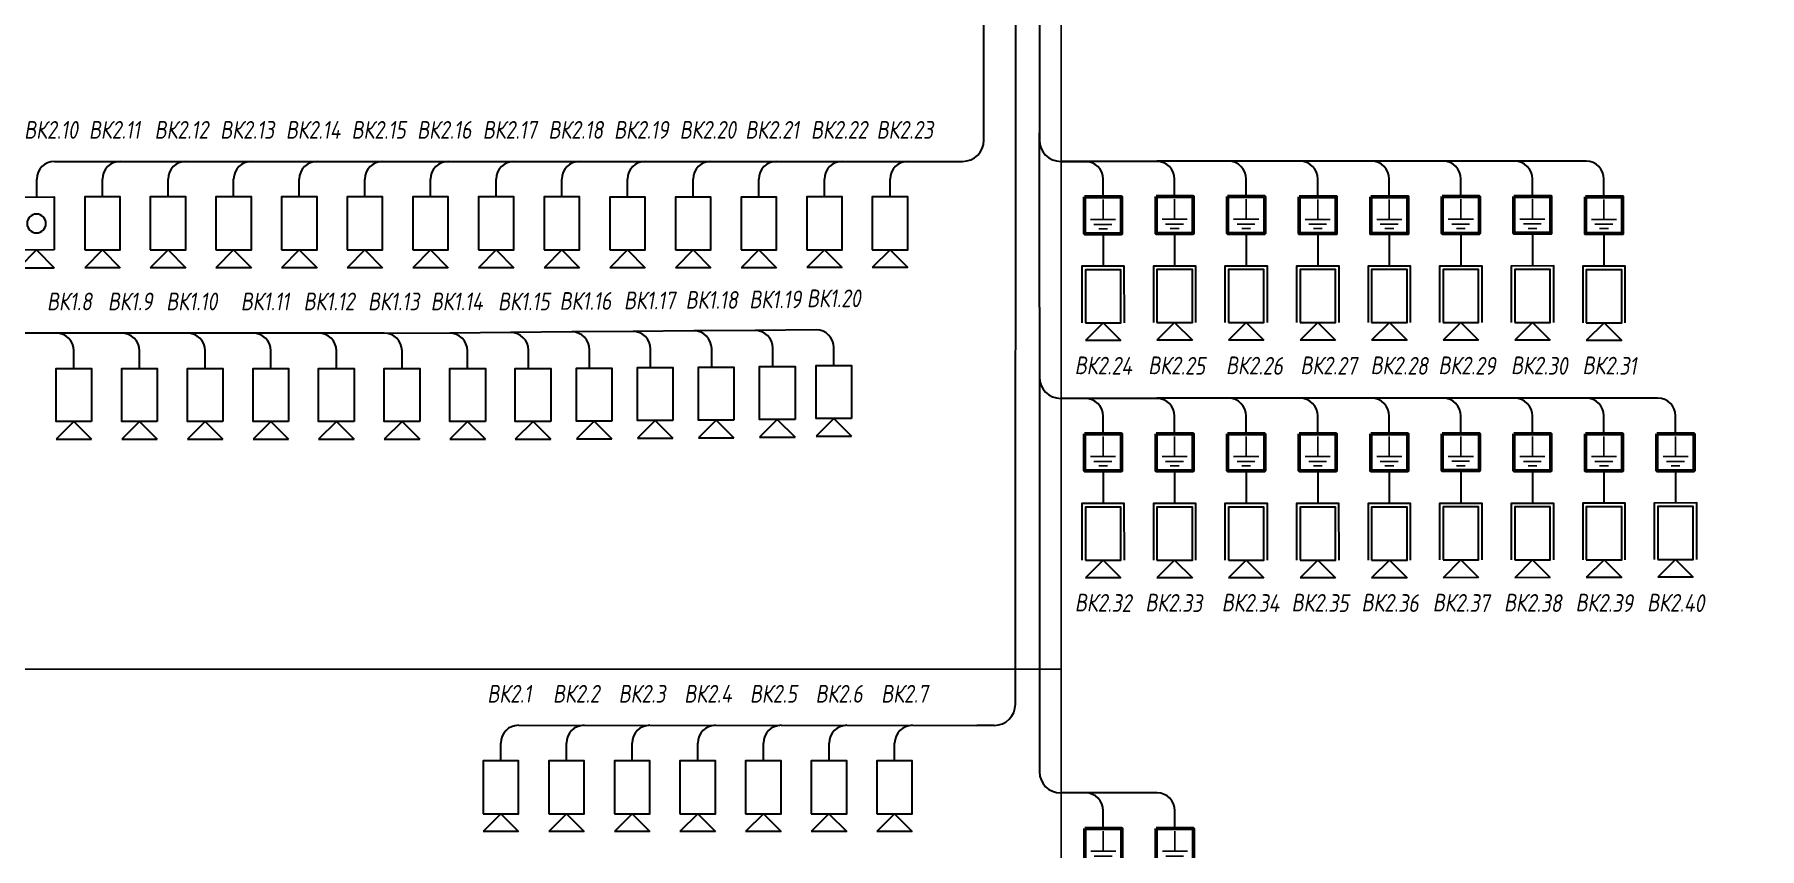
# Model space of a CAD drawing. Header units: millimetres. Extents: x -495897 to 1376592, y -28539 to 470976.
# Drawn here: x 412266 to 436617, y 360347 to 371837 of the extents above; entities that cross this region are included whole.
import ezdxf
from ezdxf import colors
from ezdxf.entities.mleader import LeaderData, LeaderLine
from ezdxf.enums import TextEntityAlignment as Align
from ezdxf.math import Vec2, Vec3

# ---------------------------------------------------------------- set-up
doc = ezdxf.new("R2010")
doc.units = ezdxf.units.MM
doc.set_wipeout_variables(frame=1)
for name, color, linetype, lineweight in [('RC-Видеонаблюдение', 5, 'Continuous', 30), ('RC-Выноски', 7, 'Continuous', 0), ('RC-Линии_связи-Адресные', 5, 'Continuous', 30), ('НО ВН - ВК', 164, 'Continuous', 50)]:
    doc.layers.add(name, color=color, linetype=linetype, lineweight=lineweight)
doc.layers.add('RC-Позиционные_обозначения', color=7, linetype='Continuous')
doc.layers.add('RC-Таблицы', color=7, linetype='Continuous')
doc.styles.add('ICOCPEUR', font='isocpeur.ttf', dxfattribs={"height": 250})
doc.styles.add('RubezhCAD', font='', dxfattribs={"oblique": 10})
doc.styles.get("Standard").update_dxf_attribs({"font": ''})
doc.styles.get('RubezhCAD').set_extended_font_data('GOST type A')
doc.styles.get('Standard').set_extended_font_data('GOST type B')

# ---------------------------------------------------------------- blocks, each defined once
blk = doc.blocks.new('RC-UGO-CAM-03')
blk.add_attdef('PSTN', text='', height=2.5).set_placement((4.63, 3.28), align=Align.BOTTOM_LEFT)
blk.add_wipeout([(3.74, 0), (6.24, 2.5), (6.24, -2.5)])
blk.add_line((6.24, 2.5), (6.24, -2.5))
blk.add_wipeout([(-3.74, -2.5), (-3.74, 2.5), (3.74, 2.5), (3.74, -2.5)])
for q in [(6.24, 2.5), (6.24, -2.5)]:
    blk.add_line((3.74, 0), q)
blk.add_lwpolyline([(3.74, 3), (-4.24, 3), (-4.24, -3), (3.74, -3)])
blk.add_lwpolyline([(3.74, -2.5), (3.74, 2.5), (-3.74, 2.5), (-3.74, -2.5), (3.74, -2.5)], close=True)
blk = doc.blocks.new('RC-UGO-CAM-01')
blk.add_attdef('PSTN', text='', height=2.5).set_placement((4.63, 3.28), align=Align.BOTTOM_LEFT)
at = {"color": 1}
blk.add_wipeout([(3.74, 0), (6.24, 2.5), (6.24, -2.5)], dxfattribs=at)
blk.add_line((6.24, 2.5), (6.24, -2.5), dxfattribs=at)
blk.add_wipeout([(-3.74, -2.5), (-3.74, 2.5), (3.74, 2.5), (3.74, -2.5)], dxfattribs=at)
for q in [(6.24, 2.5), (6.24, -2.5)]:
    blk.add_line((3.74, 0), q, dxfattribs=at)
blk.add_lwpolyline([(3.74, -2.5), (3.74, 2.5), (-3.74, 2.5), (-3.74, -2.5), (3.74, -2.5)], close=True, dxfattribs=at)
blk = doc.blocks.new('RC-UGO-CAM-02')
at = {"color": 1}
blk.add_line((6.24, 2.5), (6.24, -2.5), dxfattribs=at)
blk.add_attdef('PSTN', text='', height=2.5).set_placement((4.63, 3.28), align=Align.BOTTOM_LEFT)
blk.add_wipeout([(-3.74, -2.5), (-3.74, 2.5), (3.74, 2.5), (3.74, -2.5)], dxfattribs=at)
for q in [(6.24, 2.5), (6.24, -2.5)]:
    blk.add_line((3.74, 0), q, dxfattribs=at)
blk.add_lwpolyline([(3.74, -2.5), (3.74, 2.5), (-3.74, 2.5), (-3.74, -2.5), (3.74, -2.5)], close=True, dxfattribs=at)
blk.add_circle((0, 0), 1.33, dxfattribs=at)
blk = doc.blocks.new('грозозащита')
blk.add_wipeout([(-262, 0), (-262, 520), (262, 520), (262, 0)])
at = {"color": 7}
for p, q in [((0, 482), (0, 201)), ((0, 201), (-177, 201)), ((0, 132), (-128, 132)), ((62, 70), (-62, 70)), ((177, 201), (0, 201)), ((124, 132), (0, 132))]:
    blk.add_line(p, q, dxfattribs=at)
at = {"layer": 'НО ВН - ВК'}
blk.add_line((-262, 0), (-262, 520), dxfattribs=at)
at = {"layer": 'НО ВН - ВК', "color": 6}
blk.add_lwpolyline([(-262, 520), (262, 520), (262, 0), (-262, 0)], close=True, dxfattribs=at)

msp = doc.modelspace()

# ---------------------------------------------------------------- linework, layer by layer
at = {"layer": 'RC-Линии_связи-Адресные'}
for p, q in [((426459.629, 379912.769), (426452.063, 370346.2)), ((426113.046, 362385.22), (426118.871, 377708.746)), ((425668.271, 370346.2), (425668.271, 374742.898)), ((426452.063, 367988.015), (426452.063, 370449.274)), ((424657.784, 370046.2), (425368.271, 370046.2)), ((426752.063, 370046.2), (427173.216, 370046.2)), ((426452.063, 367988.015), (426452.063, 361431.231)), ((427173.216, 366701.081), (426752.063, 366701.081)), ((425813.046, 362085.448), (425568.491, 362085.448)), ((427176.753, 361131.231), (426950.862, 361131.231))]:
    msp.add_line(p, q, dxfattribs=at)
at = {"layer": 'RC-Линии_связи-Адресные', "color": 5}
for p, q in [((412548.263, 370045.847), (413558.429, 370045.847)), ((413474.73, 370045.819), (414484.896, 370045.819)), ((414401.393, 370045.91), (415411.559, 370045.91)), ((415327.832, 370045.79), (416337.998, 370045.79)), ((416254.467, 370045.889), (417264.633, 370045.889)), ((417180.907, 370045.748), (418191.072, 370045.748)), ((418107.472, 370045.719), (419117.637, 370045.719)), ((419034.036, 370045.69), (420044.202, 370045.69)), ((419960.574, 370045.69), (420970.74, 370045.69)), ((420887.111, 370045.669), (421897.277, 370045.669)), ((421813.648, 370045.648), (422823.814, 370045.648)), ((422740.158, 370045.648), (423750.323, 370045.648)), ((423666.471, 370046.2), (424592.981, 370046.2)), ((424592.981, 370046.2), (425368.271, 370046.2)), ((427100.377, 370046.2), (426760.084, 370046.2)), ((428110.543, 370046.2), (427100.377, 370046.2)), ((429120.708, 370048.427), (428110.542, 370048.427)), ((430130.873, 370048.427), (429120.708, 370048.427)), ((431141.039, 370048.427), (430130.873, 370048.427)), ((432151.205, 370047.982), (431141.039, 370047.982)), ((433161.371, 370048.427), (432151.205, 370048.427)), ((434171.537, 370048.873), (433161.371, 370048.873)), ((412298.263, 369544.001), (412298.263, 369795.847)), ((413224.73, 369543.972), (413224.73, 369795.819)), ((414151.393, 369544.064), (414151.393, 369795.91)), ((415077.832, 369543.943), (415077.832, 369795.79)), ((416004.467, 369544.043), (416004.467, 369795.889)), ((416930.907, 369543.901), (416930.907, 369795.748)), ((417857.472, 369543.872), (417857.472, 369795.719)), ((418784.036, 369543.843), (418784.036, 369795.69)), ((419710.574, 369543.843), (419710.574, 369795.69)), ((420637.111, 369543.822), (420637.111, 369795.669)), ((421563.648, 369543.801), (421563.648, 369795.648)), ((422490.158, 369543.801), (422490.158, 369795.648)), ((423416.471, 369544.353), (423416.471, 369796.2)), ((424342.981, 369544.353), (424342.981, 369796.2)), ((427350.377, 369544.353), (427350.377, 369796.2)), ((428360.543, 369544.353), (428360.543, 369796.2)), ((429370.708, 369546.581), (429370.708, 369798.427)), ((430380.873, 369546.581), (430380.873, 369798.427)), ((431391.039, 369546.581), (431391.039, 369798.427)), ((432401.205, 369546.135), (432401.205, 369797.982)), ((433411.371, 369546.581), (433411.371, 369798.427)), ((434421.537, 369547.026), (434421.537, 369798.873)), ((412571.649, 367623.661), (411561.483, 367623.661)), ((413498.214, 367623.69), (412488.048, 367623.69)), ((414424.653, 367623.832), (413414.487, 367623.832)), ((415351.288, 367623.732), (414341.122, 367623.732)), ((416277.727, 367623.853), (415267.562, 367623.853)), ((417204.39, 367623.761), (416194.224, 367623.761)), ((418127.162, 367623.645), (417265.063, 367616.286)), ((418989.261, 367631.005), (418127.162, 367623.645)), ((419851.36, 367638.364), (418989.261, 367631.005)), ((420713.459, 367645.723), (419851.36, 367638.364)), ((421575.558, 367653.082), (420713.459, 367645.723)), ((422437.657, 367660.441), (421575.558, 367653.082)), ((423299.756, 367667.8), (422437.657, 367660.441)), ((412821.649, 367121.814), (412821.649, 367373.661)), ((413748.214, 367121.843), (413748.214, 367373.69)), ((414674.653, 367121.985), (414674.653, 367373.832)), ((415601.288, 367121.885), (415601.288, 367373.732)), ((416527.727, 367122.006), (416527.727, 367373.853)), ((417454.39, 367121.914), (417454.39, 367373.761)), ((418377.162, 367121.799), (418377.162, 367373.645)), ((419239.261, 367129.158), (419239.261, 367381.005)), ((420101.36, 367136.517), (420101.36, 367388.364)), ((420963.459, 367143.876), (420963.459, 367395.723)), ((421825.558, 367151.235), (421825.558, 367403.082)), ((422687.657, 367158.594), (422687.657, 367410.441)), ((423549.756, 367165.953), (423549.756, 367417.8)), ((427100.377, 366701.081), (426836.211, 366701.081)), ((428110.543, 366701.081), (427100.377, 366701.081)), ((429120.708, 366703.308), (428110.542, 366703.308)), ((430130.873, 366703.308), (429120.708, 366703.308)), ((431141.039, 366703.308), (430130.873, 366703.308)), ((432151.205, 366702.863), (431141.039, 366702.863)), ((433161.371, 366703.308), (432151.205, 366703.308)), ((434171.537, 366703.754), (433161.371, 366703.754)), ((435181.703, 366703.754), (434171.537, 366703.754)), ((427350.377, 366199.234), (427350.377, 366451.081)), ((428360.543, 366199.234), (428360.543, 366451.081)), ((429370.708, 366201.462), (429370.708, 366453.308)), ((430380.873, 366201.462), (430380.873, 366453.308)), ((431391.039, 366201.462), (431391.039, 366453.308)), ((432401.205, 366201.016), (432401.205, 366452.863)), ((433411.371, 366201.462), (433411.371, 366453.308)), ((434421.537, 366201.907), (434421.537, 366453.754)), ((435431.703, 366201.907), (435431.703, 366453.754)), ((419099.149, 362086.304), (420009.185, 362085.561)), ((420025.686, 362086.304), (420935.722, 362085.561)), ((420952.223, 362086.304), (421862.259, 362085.561)), ((421878.788, 362086.275), (422788.824, 362085.532)), ((422805.325, 362086.304), (423715.362, 362085.561)), ((423731.89, 362086.22), (424641.927, 362085.477)), ((424658.455, 362086.191), (425568.491, 362085.448)), ((418849.149, 361584.457), (418849.149, 361836.304)), ((419775.686, 361584.457), (419775.686, 361836.304)), ((420702.223, 361584.457), (420702.223, 361836.304)), ((421628.788, 361584.429), (421628.788, 361836.275)), ((422555.325, 361584.457), (422555.325, 361836.304)), ((423481.89, 361584.373), (423481.89, 361836.22)), ((424408.455, 361584.344), (424408.455, 361836.191)), ((427103.913, 361131.231), (426752.063, 361131.231)), ((428114.079, 361131.231), (427103.913, 361131.231)), ((427353.913, 360629.385), (427353.913, 360881.231)), ((428364.079, 360629.385), (428364.079, 360881.231))]:
    msp.add_line(p, q, dxfattribs=at)
at = {"layer": 'RC-Линии_связи-Адресные'}
for centre, start, end in [((425368.271, 370346.2), 270, 0), ((426752.063, 370346.2), 180, 270), ((426752.063, 367001.081), 180, 270), ((425813.046, 362385.448), 270, 0), ((426752.063, 361431.231), 180, 270)]:
    msp.add_arc(centre, 300, start, end, dxfattribs=at)
at = {"layer": 'RC-Линии_связи-Адресные', "color": 5}
for centre, start, end in [((412548.263, 369795.847), 90, 180), ((413474.73, 369795.819), 90, 180), ((414401.393, 369795.91), 90, 180), ((415327.832, 369795.79), 90, 180), ((416254.467, 369795.889), 90, 180), ((417180.907, 369795.748), 90, 180), ((418107.472, 369795.719), 90, 180), ((419034.036, 369795.69), 90, 180), ((419960.574, 369795.69), 90, 180), ((420887.111, 369795.669), 90, 180), ((421813.648, 369795.648), 90, 180), ((422740.158, 369795.648), 90, 180), ((423666.471, 369796.2), 90, 180), ((424592.981, 369796.2), 90, 180), ((427100.377, 369796.2), 0, 90), ((428110.543, 369796.2), 0, 90), ((429120.708, 369798.427), 0, 90), ((430130.873, 369798.427), 0, 90), ((431141.039, 369798.427), 0, 90), ((432151.205, 369797.982), 0, 90), ((433161.371, 369798.427), 0, 90), ((434171.537, 369798.873), 0, 90), ((412571.649, 367373.661), 0, 90), ((413498.214, 367373.69), 0, 90), ((414424.653, 367373.832), 0, 90), ((415351.288, 367373.732), 0, 90), ((416277.727, 367373.853), 0, 90), ((417204.39, 367373.761), 0, 90), ((418127.162, 367373.645), 0, 90), ((418989.261, 367381.005), 0, 90), ((419851.36, 367388.364), 0, 90), ((420713.459, 367395.723), 0, 90), ((421575.558, 367403.082), 0, 90), ((422437.657, 367410.441), 0, 90), ((423299.756, 367417.8), 0, 90), ((427100.377, 366451.081), 0, 90), ((428110.543, 366451.081), 0, 90), ((429120.708, 366453.308), 0, 90), ((430130.873, 366453.308), 0, 90), ((431141.039, 366453.308), 0, 90), ((432151.205, 366452.863), 0, 90), ((433161.371, 366453.308), 0, 90), ((434171.537, 366453.754), 0, 90), ((435181.703, 366453.754), 0, 90), ((419099.149, 361836.304), 90, 180), ((420025.686, 361836.304), 90, 180), ((420952.223, 361836.304), 90, 180), ((421878.788, 361836.275), 90, 180), ((422805.325, 361836.304), 90, 180), ((423731.89, 361836.22), 90, 180), ((424658.455, 361836.191), 90, 180), ((427103.913, 360881.231), 0, 90), ((428114.079, 360881.231), 0, 90)]:
    msp.add_arc(centre, 250, start, end, dxfattribs=at)
at = {"layer": 'RC-Таблицы', "ltscale": 0.01}
for p, q in [((426760.084, 384740.031), (426760.084, 359048.949)), ((387734.474, 362880.152), (426760.084, 362880.152))]:
    msp.add_line(p, q, dxfattribs=at)

# ---------------------------------------------------------------- block references
at = {"layer": 'RC-Видеонаблюдение'}
ref = msp.add_blockref('RC-UGO-CAM-03', (427350.563, 368142.373), dxfattribs=dict(at, xscale=99.99999999999997, yscale=99.99999999999997, zscale=99.99999999999997, rotation=270.0252702585374))
ref.add_attrib('PSTN', 'ВК2.24', (426948.952, 367043.737), dxfattribs={"layer": 'RC-Позиционные_обозначения', "height": 250, "rotation": 359.2822491, "style": 'RubezhCAD', "oblique": 10})
ref = msp.add_blockref('RC-UGO-CAM-03', (428360.729, 368144.601), dxfattribs=dict(at, xscale=99.99999999999997, yscale=99.99999999999997, zscale=99.99999999999997, rotation=270.0252702585374))
ref.add_attrib('PSTN', 'ВК2.25', (427986.484, 367043.737), dxfattribs={"layer": 'RC-Позиционные_обозначения', "height": 250, "rotation": 359.2822491, "style": 'RubezhCAD', "oblique": 10})
ref = msp.add_blockref('RC-UGO-CAM-03', (429370.895, 368144.601), dxfattribs=dict(at, xscale=99.99999999999997, yscale=99.99999999999997, zscale=99.99999999999997, rotation=270.0252702585374))
ref.add_attrib('PSTN', 'ВК2.26', (429083.773, 367043.737), dxfattribs={"layer": 'RC-Позиционные_обозначения', "height": 250, "rotation": 359.2822491, "style": 'RubezhCAD', "oblique": 10})
ref = msp.add_blockref('RC-UGO-CAM-03', (430381.061, 368144.601), dxfattribs=dict(at, xscale=99.99999999999997, yscale=99.99999999999997, zscale=99.99999999999997, rotation=270.0252702585374))
ref.add_attrib('PSTN', 'ВК2.27', (430134.658, 367043.737), dxfattribs={"layer": 'RC-Позиционные_обозначения', "height": 250, "rotation": 359.2822491, "style": 'RubezhCAD', "oblique": 10})
ref = msp.add_blockref('RC-UGO-CAM-03', (431391.226, 368144.601), dxfattribs=dict(at, xscale=99.99999999999997, yscale=99.99999999999997, zscale=99.99999999999997, rotation=270.0252702585374))
ref.add_attrib('PSTN', 'ВК2.28', (431124.409, 367043.737), dxfattribs={"layer": 'RC-Позиционные_обозначения', "height": 250, "rotation": 359.2822491, "style": 'RubezhCAD', "oblique": 10})
ref = msp.add_blockref('RC-UGO-CAM-03', (432401.392, 368144.601), dxfattribs=dict(at, xscale=99.99999999999997, yscale=99.99999999999997, zscale=99.99999999999997, rotation=270.0252702585374))
ref.add_attrib('PSTN', 'ВК2.29', (432082.814, 367043.737), dxfattribs={"layer": 'RC-Позиционные_обозначения', "height": 250, "rotation": 359.2822491, "style": 'RubezhCAD', "oblique": 10})
ref = msp.add_blockref('RC-UGO-CAM-03', (433411.558, 368145.492), dxfattribs=dict(at, xscale=99.99999999999997, yscale=99.99999999999997, zscale=99.99999999999997, rotation=270.0252702585374))
ref.add_attrib('PSTN', 'ВК2.30', (433106.51, 367043.737), dxfattribs={"layer": 'RC-Позиционные_обозначения', "height": 250, "rotation": 359.2822491, "style": 'RubezhCAD', "oblique": 10})
ref = msp.add_blockref('RC-UGO-CAM-03', (434421.723, 368141.289), dxfattribs=dict(at, xscale=99.99999999999997, yscale=99.99999999999997, zscale=99.99999999999997, rotation=270.0252702585374))
ref.add_attrib('PSTN', 'ВК2.31', (434116.675, 367043.737), dxfattribs={"layer": 'RC-Позиционные_обозначения', "height": 250, "rotation": 359.2822491, "style": 'RubezhCAD', "oblique": 10})
ref = msp.add_blockref('RC-UGO-CAM-03', (427350.562, 364793.497), dxfattribs=dict(at, xscale=99.99999999999997, yscale=99.99999999999997, zscale=99.99999999999997, rotation=270.0252702585374))
ref.add_attrib('PSTN', 'ВК2.32', (426950.429, 363694.861), dxfattribs={"layer": 'RC-Позиционные_обозначения', "height": 250, "rotation": 359.2822491, "style": 'RubezhCAD', "oblique": 10})
ref = msp.add_blockref('RC-UGO-CAM-03', (428360.728, 364793.497), dxfattribs=dict(at, xscale=99.99999999999997, yscale=99.99999999999997, zscale=99.99999999999997, rotation=270.0252702585374))
ref.add_attrib('PSTN', 'ВК2.33', (427945.898, 363694.861), dxfattribs={"layer": 'RC-Позиционные_обозначения', "height": 250, "rotation": 359.2822491, "style": 'RubezhCAD', "oblique": 10})
ref = msp.add_blockref('RC-UGO-CAM-03', (429370.894, 364793.497), dxfattribs=dict(at, xscale=99.99999999999997, yscale=99.99999999999997, zscale=99.99999999999997, rotation=270.0252702585374))
ref.add_attrib('PSTN', 'ВК2.34', (429024.293, 363694.861), dxfattribs={"layer": 'RC-Позиционные_обозначения', "height": 250, "rotation": 359.2822491, "style": 'RubezhCAD', "oblique": 10})
ref = msp.add_blockref('RC-UGO-CAM-03', (430381.06, 364793.497), dxfattribs=dict(at, xscale=99.99999999999997, yscale=99.99999999999997, zscale=99.99999999999997, rotation=270.0252702585374))
ref.add_attrib('PSTN', 'ВК2.35', (430009.015, 363694.861), dxfattribs={"layer": 'RC-Позиционные_обозначения', "height": 250, "rotation": 359.2822491, "style": 'RubezhCAD', "oblique": 10})
ref = msp.add_blockref('RC-UGO-CAM-03', (431391.225, 364793.497), dxfattribs=dict(at, xscale=99.99999999999997, yscale=99.99999999999997, zscale=99.99999999999997, rotation=270.0252702585374))
ref.add_attrib('PSTN', 'ВК2.36', (430996.658, 363694.861), dxfattribs={"layer": 'RC-Позиционные_обозначения', "height": 250, "rotation": 359.2822491, "style": 'RubezhCAD', "oblique": 10})
ref = msp.add_blockref('RC-UGO-CAM-03', (432401.391, 364794.388), dxfattribs=dict(at, xscale=99.99999999999997, yscale=99.99999999999997, zscale=99.99999999999997, rotation=270.0252702585374))
ref.add_attrib('PSTN', 'ВК2.37', (432002.481, 363694.861), dxfattribs={"layer": 'RC-Позиционные_обозначения', "height": 250, "rotation": 359.2822491, "style": 'RubezhCAD', "oblique": 10})
ref = msp.add_blockref('RC-UGO-CAM-03', (433411.557, 364794.388), dxfattribs=dict(at, xscale=99.99999999999997, yscale=99.99999999999997, zscale=99.99999999999997, rotation=270.0252702585374))
ref.add_attrib('PSTN', 'ВК2.38', (433008.308, 363694.861), dxfattribs={"layer": 'RC-Позиционные_обозначения', "height": 250, "rotation": 359.2822491, "style": 'RubezhCAD', "oblique": 10})
ref = msp.add_blockref('RC-UGO-CAM-03', (434421.723, 364796.17), dxfattribs=dict(at, xscale=99.99999999999997, yscale=99.99999999999997, zscale=99.99999999999997, rotation=270.0252702585374))
ref.add_attrib('PSTN', 'ВК2.39', (434018.474, 363694.861), dxfattribs={"layer": 'RC-Позиционные_обозначения', "height": 250, "rotation": 359.2822491, "style": 'RubezhCAD', "oblique": 10})
ref = msp.add_blockref('RC-UGO-CAM-03', (435431.889, 364800.373), dxfattribs=dict(at, xscale=99.99999999999997, yscale=99.99999999999997, zscale=99.99999999999997, rotation=270.0252702585374))
ref.add_attrib('PSTN', 'ВК2.40', (435028.64, 363694.861), dxfattribs={"layer": 'RC-Позиционные_обозначения', "height": 250, "rotation": 359.2822491, "style": 'RubezhCAD', "oblique": 10})

# ---------------------------------------------------------------- leaders
at = {"layer": 'RC-Выноски', "linetype": 'Continuous', "ltscale": 15}
ml = msp.add_multileader_mtext('Standard', dxfattribs=at)
ml.set_content('Передача данных в ЕЦХД', color=256, style='ICOCPEUR')
ml.set_leader_properties()
ml.build(insert=Vec2(0, 0))
ml.multileader.update_dxf_attribs({"has_text_frame": 1, "text_left_attachment_type": 6, "text_right_attachment_type": 6, "dogleg_length": 2, "arrow_head_size": 400, "scale": 100})
ctx = ml.context
ctx.base_point, ctx.scale, ctx.char_height, ctx.arrow_head_size, ctx.landing_gap_size, ctx.plane_origin = Vec3(374170.835, 369319.873), 100, 250, 400, 100, Vec3(-154723.748, 334373.641)
ctx.left_attachment, ctx.right_attachment = 6, 6
notes = []
notes.append((ctx, [(0, (1, 1, 0), (373970.835, 369319.873), (1, 0), 200, [(0, [(372863.792, 371621.683)], 0, [])])]))
ctx.mtext.insert, ctx.mtext.width, ctx.mtext.flow_direction = Vec3(374270.835, 369644.873), 4609.04485, 5
for ctx, leaders in notes:
    for number, flags, end, landing, length, lines in leaders:
        leader = LeaderData()
        leader.index, (leader.has_last_leader_line, leader.has_dogleg_vector, leader.attachment_direction) = number, flags
        leader.last_leader_point, leader.dogleg_vector, leader.dogleg_length = Vec3(end), Vec3(landing), length
        for number, points, colour, breaks in lines:
            line = LeaderLine()
            line.index, line.vertices, line.color, line.breaks = number, Vec3.list(points), colors.encode_raw_color(colour), breaks
            leader.lines.append(line)
        ctx.leaders.append(leader)

# ---------------------------------------------------------------- next in the draw order: linework, layer by layer
at = {"layer": 'RC-Линии_связи-Адресные'}
for p, q in [((427350.376, 369024.353), (427350.376, 368562.901)), ((428360.542, 369030.338), (428360.542, 368568.886)), ((429370.707, 369030.338), (429370.707, 368568.886)), ((430380.872, 369026.581), (430380.872, 368565.129)), ((431391.038, 369026.581), (431391.038, 368565.129)), ((432401.205, 369030.338), (432401.205, 368568.886)), ((433411.371, 369031.229), (433411.371, 368569.777)), ((434421.536, 369027.026), (434421.536, 368565.574)), ((427350.376, 365679.234), (427350.376, 365217.782)), ((428360.542, 365679.234), (428360.542, 365217.782)), ((429370.707, 365679.234), (429370.707, 365217.782)), ((430380.872, 365679.234), (430380.872, 365217.782)), ((431391.038, 365679.234), (431391.038, 365217.782)), ((432401.204, 365681.016), (432401.204, 365219.564)), ((433411.37, 365679.234), (433411.37, 365217.782)), ((434421.536, 365679.234), (434421.536, 365217.782)), ((435431.702, 365679.234), (435431.702, 365217.782))]:
    msp.add_line(p, q, dxfattribs=at)

# ---------------------------------------------------------------- next in the draw order: block references
for p in [(427353.912, 360109.385), (428364.078, 360109.385)]:
    msp.add_blockref('грозозащита', p)
at = {"layer": 'RC-Видеонаблюдение'}
ref = msp.add_blockref('RC-UGO-CAM-01', (413224.828, 369169.687), dxfattribs=dict(at, xscale=100, yscale=100, zscale=100, rotation=270))
ref.add_attrib('PSTN', 'ВК2.11', (413034.109, 370366.053), dxfattribs={"layer": 'RC-Позиционные_обозначения', "height": 250, "style": 'RubezhCAD', "oblique": 10})
ref = msp.add_blockref('RC-UGO-CAM-01', (422490.255, 369169.463), dxfattribs=dict(at, xscale=100, yscale=100, zscale=100, rotation=270))
ref.add_attrib('PSTN', 'ВК2.21', (422299.537, 370365.8), dxfattribs={"layer": 'RC-Позиционные_обозначения', "height": 250, "style": 'RubezhCAD', "oblique": 10})
ref = msp.add_blockref('RC-UGO-CAM-01', (412821.523, 366747.409), dxfattribs=dict(at, xscale=-100, yscale=100, zscale=100, rotation=90))
ref.add_attrib('PSTN', 'ВК1.8', (412441.469, 367943.803), dxfattribs={"layer": 'RC-Позиционные_обозначения', "height": 250, "style": 'RubezhCAD', "oblique": 10})
ref = msp.add_blockref('RC-UGO-CAM-01', (413748.088, 366747.437), dxfattribs=dict(at, xscale=-100, yscale=100, zscale=100, rotation=90))
ref.add_attrib('PSTN', 'ВК1.9', (413301.062, 367943.803), dxfattribs={"layer": 'RC-Позиционные_обозначения', "height": 250, "style": 'RubezhCAD', "oblique": 10})
ref = msp.add_blockref('RC-UGO-CAM-01', (414674.653, 366747.466), dxfattribs=dict(at, xscale=-100, yscale=100, zscale=100, rotation=90))
ref.add_attrib('PSTN', 'ВК1.10', (414124.861, 367943.803), dxfattribs={"layer": 'RC-Позиционные_обозначения', "height": 250, "style": 'RubezhCAD', "oblique": 10})
ref = msp.add_blockref('RC-UGO-CAM-01', (415601.19, 366747.466), dxfattribs=dict(at, xscale=-100, yscale=100, zscale=100, rotation=90))
ref.add_attrib('PSTN', 'ВК1.11', (415177.284, 367943.903), dxfattribs={"layer": 'RC-Позиционные_обозначения', "height": 250, "style": 'RubezhCAD', "oblique": 10})
ref = msp.add_blockref('RC-UGO-CAM-01', (416527.727, 366747.487), dxfattribs=dict(at, xscale=-100, yscale=100, zscale=100, rotation=90))
ref.add_attrib('PSTN', 'ВК1.12', (416062.851, 367943.903), dxfattribs={"layer": 'RC-Позиционные_обозначения', "height": 250, "style": 'RubezhCAD', "oblique": 10})
ref = msp.add_blockref('RC-UGO-CAM-01', (417454.265, 366747.508), dxfattribs=dict(at, xscale=-100, yscale=100, zscale=100, rotation=90))
ref.add_attrib('PSTN', 'ВК1.13', (416973.193, 367943.903), dxfattribs={"layer": 'RC-Позиционные_обозначения', "height": 250, "style": 'RubezhCAD', "oblique": 10})
ref = msp.add_blockref('RC-UGO-CAM-01', (418380.802, 366747.508), dxfattribs=dict(at, xscale=-100, yscale=100, zscale=100, rotation=90))
ref.add_attrib('PSTN', 'ВК1.14', (417858.945, 367943.903), dxfattribs={"layer": 'RC-Позиционные_обозначения', "height": 250, "style": 'RubezhCAD', "oblique": 10})
ref = msp.add_blockref('RC-UGO-CAM-01', (419303.574, 366747.393), dxfattribs=dict(at, xscale=-100, yscale=100, zscale=100, rotation=90))
ref.add_attrib('PSTN', 'ВК1.15', (418808.674, 367943.788), dxfattribs={"layer": 'RC-Позиционные_обозначения', "height": 250, "style": 'RubezhCAD', "oblique": 10})
ref = msp.add_blockref('RC-UGO-CAM-01', (420165.673, 366754.752), dxfattribs=dict(at, xscale=-100, yscale=100, zscale=100, rotation=90))
ref.add_attrib('PSTN', 'ВК1.16', (419678.271, 367951.147), dxfattribs={"layer": 'RC-Позиционные_обозначения', "height": 250, "style": 'RubezhCAD', "oblique": 10})
ref = msp.add_blockref('RC-UGO-CAM-01', (421027.772, 366762.111), dxfattribs=dict(at, xscale=-100, yscale=100, zscale=100, rotation=90))
ref.add_attrib('PSTN', 'ВК1.17', (420586.086, 367958.506), dxfattribs={"layer": 'RC-Позиционные_обозначения', "height": 250, "style": 'RubezhCAD', "oblique": 10})
ref = msp.add_blockref('RC-UGO-CAM-01', (421889.871, 366769.47), dxfattribs=dict(at, xscale=-100, yscale=100, zscale=100, rotation=90))
ref.add_attrib('PSTN', 'ВК1.18', (421456.538, 367965.865), dxfattribs={"layer": 'RC-Позиционные_обозначения', "height": 250, "style": 'RubezhCAD', "oblique": 10})
ref = msp.add_blockref('RC-UGO-CAM-01', (422751.97, 366776.829), dxfattribs=dict(at, xscale=-100, yscale=100, zscale=100, rotation=90))
ref.add_attrib('PSTN', 'ВК1.19', (422356.32, 367973.224), dxfattribs={"layer": 'RC-Позиционные_обозначения', "height": 250, "style": 'RubezhCAD', "oblique": 10})
ref = msp.add_blockref('RC-UGO-CAM-01', (418848.575, 361209.897), dxfattribs=dict(at, xscale=100, yscale=100, zscale=100, rotation=270))
ref.add_attrib('PSTN', 'ВК2.1', (418657.857, 362406.334), dxfattribs={"layer": 'RC-Позиционные_обозначения', "height": 250, "style": 'RubezhCAD', "oblique": 10})
ref = msp.add_blockref('RC-UGO-CAM-01', (419775.112, 361209.897), dxfattribs=dict(at, xscale=100, yscale=100, zscale=100, rotation=270))
ref.add_attrib('PSTN', 'ВК2.2', (419584.394, 362406.334), dxfattribs={"layer": 'RC-Позиционные_обозначения', "height": 250, "style": 'RubezhCAD', "oblique": 10})
ref = msp.add_blockref('RC-UGO-CAM-01', (420701.65, 361209.897), dxfattribs=dict(at, xscale=100, yscale=100, zscale=100, rotation=270))
ref.add_attrib('PSTN', 'ВК2.3', (420510.931, 362406.334), dxfattribs={"layer": 'RC-Позиционные_обозначения', "height": 250, "style": 'RubezhCAD', "oblique": 10})
ref = msp.add_blockref('RC-UGO-CAM-01', (421628.215, 361209.868), dxfattribs=dict(at, xscale=100, yscale=100, zscale=100, rotation=270))
ref.add_attrib('PSTN', 'ВК2.4', (421437.496, 362406.305), dxfattribs={"layer": 'RC-Позиционные_обозначения', "height": 250, "style": 'RubezhCAD', "oblique": 10})
ref = msp.add_blockref('RC-UGO-CAM-01', (422554.752, 361209.897), dxfattribs=dict(at, xscale=100, yscale=100, zscale=100, rotation=270))
ref.add_attrib('PSTN', 'ВК2.5', (422364.034, 362406.334), dxfattribs={"layer": 'RC-Позиционные_обозначения', "height": 250, "style": 'RubezhCAD', "oblique": 10})
ref = msp.add_blockref('RC-UGO-CAM-01', (423481.317, 361209.812), dxfattribs=dict(at, xscale=100, yscale=100, zscale=100, rotation=270))
ref.add_attrib('PSTN', 'ВК2.6', (423290.598, 362406.249), dxfattribs={"layer": 'RC-Позиционные_обозначения', "height": 250, "style": 'RubezhCAD', "oblique": 10})
ref = msp.add_blockref('RC-UGO-CAM-01', (424407.882, 361209.784), dxfattribs=dict(at, xscale=100, yscale=100, zscale=100, rotation=270))
ref.add_attrib('PSTN', 'ВК2.7', (424217.163, 362406.221), dxfattribs={"layer": 'RC-Позиционные_обозначения', "height": 250, "style": 'RubezhCAD', "oblique": 10})

# ---------------------------------------------------------------- next in the draw order: block references
for p in [(427350.376, 369024.353), (428360.542, 369030.338), (429370.707, 369030.338), (430380.872, 369026.581), (431391.038, 369026.581), (432401.205, 369030.338), (433411.371, 369031.229), (434421.536, 369027.026), (427350.376, 365679.234), (428360.542, 365679.234), (429370.707, 365679.234), (430380.872, 365679.234), (431391.038, 365679.234), (432401.204, 365681.016), (433411.37, 365679.234), (434421.536, 365679.234), (435431.702, 365679.234)]:
    msp.add_blockref('грозозащита', p)
ref = msp.add_blockref('RC-UGO-CAM-02', (412294.909, 369169.712), dxfattribs=dict(at, xscale=-100, yscale=100, zscale=100, rotation=90.06578397869862))
ref.add_attrib('PSTN', 'ВК2.10', (412119.403, 370365.578), dxfattribs={"layer": 'RC-Позиционные_обозначения', "height": 250, "style": 'RubezhCAD', "oblique": 10})
ref = msp.add_blockref('RC-UGO-CAM-01', (421563.746, 369169.516), dxfattribs=dict(at, xscale=100, yscale=100, zscale=100, rotation=270))
ref.add_attrib('PSTN', 'ВК2.20', (421373.027, 370365.953), dxfattribs={"layer": 'RC-Позиционные_обозначения', "height": 250, "style": 'RubezhCAD', "oblique": 10})
ref = msp.add_blockref('RC-UGO-CAM-01', (423416.569, 369170.068), dxfattribs=dict(at, xscale=100, yscale=100, zscale=100, rotation=270))
ref.add_attrib('PSTN', 'ВК2.22', (423225.851, 370366.505), dxfattribs={"layer": 'RC-Позиционные_обозначения', "height": 250, "style": 'RubezhCAD', "oblique": 10})
ref = msp.add_blockref('RC-UGO-CAM-01', (423549.658, 366791.789), dxfattribs=dict(at, xscale=-100, yscale=100, zscale=100, rotation=90))
ref.add_attrib('PSTN', 'ВК1.20', (423169.487, 367988.184), dxfattribs={"layer": 'RC-Позиционные_обозначения', "height": 250, "style": 'RubezhCAD', "oblique": 10})

# ---------------------------------------------------------------- next in the draw order: block references
ref = msp.add_blockref('RC-UGO-CAM-01', (420637.208, 369169.537), dxfattribs=dict(at, xscale=100, yscale=100, zscale=100, rotation=270))
ref.add_attrib('PSTN', 'ВК2.19', (420446.49, 370365.953), dxfattribs={"layer": 'RC-Позиционные_обозначения', "height": 250, "style": 'RubezhCAD', "oblique": 10})
ref = msp.add_blockref('RC-UGO-CAM-01', (424343.078, 369170.068), dxfattribs=dict(at, xscale=100, yscale=100, zscale=100, rotation=270))
ref.add_attrib('PSTN', 'ВК2.23', (424152.36, 370366.505), dxfattribs={"layer": 'RC-Позиционные_обозначения', "height": 250, "style": 'RubezhCAD', "oblique": 10})

# ---------------------------------------------------------------- next in the draw order: block references
ref = msp.add_blockref('RC-UGO-CAM-01', (419710.671, 369169.558), dxfattribs=dict(at, xscale=100, yscale=100, zscale=100, rotation=270))
ref.add_attrib('PSTN', 'ВК2.18', (419519.953, 370365.953), dxfattribs={"layer": 'RC-Позиционные_обозначения', "height": 250, "style": 'RubezhCAD', "oblique": 10})

# ---------------------------------------------------------------- next in the draw order: block references
ref = msp.add_blockref('RC-UGO-CAM-01', (418784.134, 369169.558), dxfattribs=dict(at, xscale=100, yscale=100, zscale=100, rotation=270))
ref.add_attrib('PSTN', 'ВК2.17', (418593.416, 370365.953), dxfattribs={"layer": 'RC-Позиционные_обозначения', "height": 250, "style": 'RubezhCAD', "oblique": 10})

# ---------------------------------------------------------------- next in the draw order: block references
ref = msp.add_blockref('RC-UGO-CAM-01', (417857.569, 369169.587), dxfattribs=dict(at, xscale=100, yscale=100, zscale=100, rotation=270))
ref.add_attrib('PSTN', 'ВК2.16', (417666.851, 370365.953), dxfattribs={"layer": 'RC-Позиционные_обозначения', "height": 250, "style": 'RubezhCAD', "oblique": 10})

# ---------------------------------------------------------------- next in the draw order: block references
ref = msp.add_blockref('RC-UGO-CAM-01', (416931.004, 369169.616), dxfattribs=dict(at, xscale=100, yscale=100, zscale=100, rotation=270))
ref.add_attrib('PSTN', 'ВК2.15', (416740.286, 370365.953), dxfattribs={"layer": 'RC-Позиционные_обозначения', "height": 250, "style": 'RubezhCAD', "oblique": 10})

# ---------------------------------------------------------------- next in the draw order: block references
ref = msp.add_blockref('RC-UGO-CAM-01', (416004.467, 369169.637), dxfattribs=dict(at, xscale=100, yscale=100, zscale=100, rotation=270))
ref.add_attrib('PSTN', 'ВК2.14', (415813.749, 370366.053), dxfattribs={"layer": 'RC-Позиционные_обозначения', "height": 250, "style": 'RubezhCAD', "oblique": 10})

# ---------------------------------------------------------------- next in the draw order: block references
ref = msp.add_blockref('RC-UGO-CAM-01', (415077.93, 369169.658), dxfattribs=dict(at, xscale=100, yscale=100, zscale=100, rotation=270))
ref.add_attrib('PSTN', 'ВК2.13', (414887.212, 370366.053), dxfattribs={"layer": 'RC-Позиционные_обозначения', "height": 250, "style": 'RubezhCAD', "oblique": 10})

# ---------------------------------------------------------------- next in the draw order: block references
ref = msp.add_blockref('RC-UGO-CAM-01', (414151.393, 369169.658), dxfattribs=dict(at, xscale=100, yscale=100, zscale=100, rotation=270))
ref.add_attrib('PSTN', 'ВК2.12', (413960.674, 370366.053), dxfattribs={"layer": 'RC-Позиционные_обозначения', "height": 250, "style": 'RubezhCAD', "oblique": 10})

doc.saveas('drawing.dxf')
